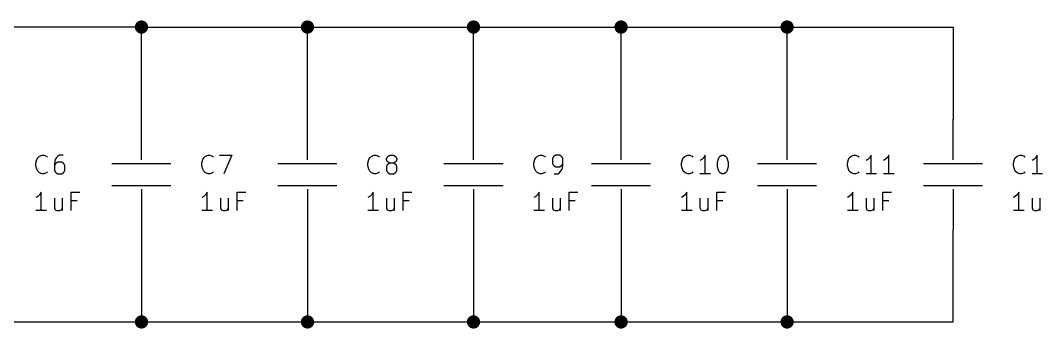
# Model space of a CAD drawing. Extents: x 0.4 to 11.3, y -7.9 to -0.4.
# Drawn here: x 3.222 to 5.992, y -5.568 to -4.732 of the extents above; entities that cross this region are included whole.
import ezdxf

# ---------------------------------------------------------------- set-up
doc = ezdxf.new("R2010")
doc.units = 0
doc.header["$MEASUREMENT"] = 0
for name, color, linetype in [('CYAN2', 4, 'CONTINUOUS'), ('GREEN3', 91, 'CONTINUOUS'), ('RED2', 1, 'CONTINUOUS')]:
    doc.layers.add(name, color=color, linetype=linetype)

msp = doc.modelspace()

# ---------------------------------------------------------------- linework, layer by layer
at = {"layer": 'CYAN2', "linetype": 'CONTINUOUS'}
for p, q in [((3.2639, -5.11923), (3.26628, -5.10971)), ((3.2639, -5.12637), (3.2639, -5.11923)), ((3.26628, -5.10971), (3.26866, -5.10495)), ((3.26866, -5.10495), (3.27343, -5.10019)), ((3.27343, -5.10019), (3.28057, -5.0978)), ((3.28057, -5.0978), (3.28533, -5.0978)), ((3.28533, -5.0978), (3.29247, -5.10019)), ((3.29247, -5.10019), (3.29485, -5.10257)), ((3.31628, -5.10971), (3.3139, -5.11923)), ((3.3139, -5.11923), (3.3139, -5.13828)), ((3.31628, -5.12161), (3.3139, -5.12637)), ((3.32104, -5.10257), (3.31628, -5.10971)), ((3.31866, -5.11923), (3.31628, -5.12161)), ((3.32343, -5.11685), (3.31866, -5.11923)), ((3.32343, -5.10019), (3.32104, -5.10257)), ((3.32819, -5.0978), (3.32343, -5.10019)), ((3.33295, -5.11685), (3.32343, -5.11685)), ((3.33771, -5.0978), (3.32819, -5.0978)), ((3.33771, -5.11923), (3.33295, -5.11685)), ((3.34009, -5.12161), (3.33771, -5.11923)), ((3.34247, -5.12637), (3.34009, -5.12161)), ((3.7139, -5.11923), (3.71628, -5.10971)), ((3.7139, -5.12637), (3.7139, -5.11923)), ((3.71628, -5.10971), (3.71866, -5.10495)), ((3.71866, -5.10495), (3.72343, -5.10019)), ((3.72343, -5.10019), (3.73057, -5.0978)), ((3.73057, -5.0978), (3.73533, -5.0978)), ((3.73533, -5.0978), (3.74247, -5.10019)), ((3.74247, -5.10019), (3.74485, -5.10257)), ((3.76152, -5.0978), (3.79485, -5.0978)), ((3.79485, -5.0978), (3.77343, -5.1478)), ((4.1639, -5.11923), (4.16628, -5.10971)), ((4.1639, -5.12637), (4.1639, -5.11923)), ((4.16628, -5.10971), (4.16866, -5.10495)), ((4.16866, -5.10495), (4.17343, -5.10019)), ((4.17343, -5.10019), (4.18057, -5.0978)), ((4.18057, -5.0978), (4.18533, -5.0978)), ((4.18533, -5.0978), (4.19247, -5.10019)), ((4.19247, -5.10019), (4.19485, -5.10257)), ((4.2139, -5.10733), (4.21628, -5.10257)), ((4.2139, -5.10971), (4.2139, -5.10733)), ((4.21628, -5.11447), (4.2139, -5.10971)), ((4.21628, -5.124), (4.2139, -5.12876)), ((4.21628, -5.10257), (4.21866, -5.10019)), ((4.21866, -5.11685), (4.21628, -5.11447)), ((4.21866, -5.12161), (4.21628, -5.124)), ((4.21866, -5.10019), (4.22343, -5.0978)), ((4.22343, -5.11923), (4.21866, -5.11685)), ((4.22343, -5.11923), (4.21866, -5.12161)), ((4.22343, -5.0978), (4.23295, -5.0978)), ((4.23295, -5.11923), (4.22343, -5.11923)), ((4.23295, -5.0978), (4.23771, -5.10019)), ((4.23771, -5.11685), (4.23295, -5.11923)), ((4.23771, -5.12161), (4.23295, -5.11923)), ((4.23771, -5.10019), (4.24009, -5.10257)), ((4.24009, -5.11447), (4.23771, -5.11685)), ((4.24009, -5.124), (4.23771, -5.12161)), ((4.24009, -5.10257), (4.24247, -5.10733)), ((4.24247, -5.10971), (4.24009, -5.11447)), ((4.24247, -5.12876), (4.24009, -5.124)), ((4.24247, -5.10733), (4.24247, -5.10971)), ((4.6139, -5.11923), (4.61628, -5.10971)), ((4.6139, -5.12637), (4.6139, -5.11923)), ((4.61628, -5.10971), (4.61866, -5.10495)), ((4.61866, -5.10495), (4.62343, -5.10019)), ((4.62343, -5.10019), (4.63057, -5.0978)), ((4.63057, -5.0978), (4.63533, -5.0978)), ((4.63533, -5.0978), (4.64247, -5.10019)), ((4.64247, -5.10019), (4.64485, -5.10257)), ((4.66628, -5.10257), (4.6639, -5.10733)), ((4.6639, -5.10733), (4.6639, -5.11923)), ((4.6639, -5.11923), (4.66628, -5.124)), ((4.66866, -5.10019), (4.66628, -5.10257)), ((4.66628, -5.124), (4.66866, -5.12637)), ((4.67343, -5.0978), (4.66866, -5.10019)), ((4.68295, -5.0978), (4.67343, -5.0978)), ((4.68771, -5.10019), (4.68295, -5.0978)), ((4.69009, -5.10257), (4.68771, -5.10019)), ((4.68771, -5.12637), (4.69009, -5.124)), ((4.69247, -5.10733), (4.69009, -5.10257)), ((4.69009, -5.124), (4.69247, -5.11923)), ((4.69247, -5.12637), (4.69247, -5.10733)), ((5.0139, -5.11923), (5.01628, -5.10971)), ((5.0139, -5.12637), (5.0139, -5.11923)), ((5.01628, -5.10971), (5.01866, -5.10495)), ((5.01866, -5.10495), (5.02343, -5.10019)), ((5.02343, -5.10019), (5.03057, -5.0978)), ((5.03057, -5.0978), (5.03533, -5.0978)), ((5.03533, -5.0978), (5.04247, -5.10019)), ((5.04247, -5.10019), (5.04485, -5.10257)), ((5.06866, -5.10971), (5.0639, -5.11209)), ((5.07343, -5.10495), (5.06866, -5.10971)), ((5.07819, -5.0978), (5.07343, -5.10495)), ((5.07819, -5.1478), (5.07819, -5.0978)), ((5.11152, -5.11685), (5.1139, -5.10733)), ((5.11152, -5.12876), (5.11152, -5.11685)), ((5.1139, -5.10733), (5.11628, -5.10257)), ((5.11628, -5.10257), (5.11866, -5.10019)), ((5.11866, -5.10019), (5.12342, -5.0978)), ((5.12342, -5.0978), (5.12819, -5.0978)), ((5.12819, -5.0978), (5.13294, -5.10019)), ((5.13294, -5.10019), (5.13533, -5.10257)), ((5.13533, -5.10257), (5.13771, -5.10733)), ((5.13771, -5.10733), (5.14009, -5.11685)), ((5.14009, -5.11685), (5.14009, -5.12876)), ((5.4639, -5.11923), (5.46628, -5.10971)), ((5.4639, -5.12637), (5.4639, -5.11923)), ((5.46628, -5.10971), (5.46866, -5.10495)), ((5.46866, -5.10495), (5.47343, -5.10019)), ((5.47343, -5.10019), (5.48057, -5.0978)), ((5.48057, -5.0978), (5.48533, -5.0978)), ((5.48533, -5.0978), (5.49247, -5.10019)), ((5.49247, -5.10019), (5.49485, -5.10257)), ((5.51866, -5.10971), (5.5139, -5.11209)), ((5.52343, -5.10495), (5.51866, -5.10971)), ((5.52819, -5.0978), (5.52343, -5.10495)), ((5.52819, -5.1478), (5.52819, -5.0978)), ((5.56628, -5.10971), (5.56152, -5.11209)), ((5.57104, -5.10495), (5.56628, -5.10971)), ((5.5758, -5.0978), (5.57104, -5.10495)), ((5.5758, -5.1478), (5.5758, -5.0978)), ((5.9139, -5.11923), (5.91628, -5.10971)), ((5.9139, -5.12637), (5.9139, -5.11923)), ((5.91628, -5.10971), (5.91866, -5.10495)), ((5.91866, -5.10495), (5.92343, -5.10019)), ((5.92343, -5.10019), (5.93057, -5.0978)), ((5.93057, -5.0978), (5.93533, -5.0978)), ((5.93533, -5.0978), (5.94247, -5.10019)), ((5.94247, -5.10019), (5.94485, -5.10257)), ((5.96866, -5.10971), (5.9639, -5.11209)), ((5.97343, -5.10495), (5.96866, -5.10971)), ((5.97819, -5.0978), (5.97343, -5.10495)), ((5.97819, -5.1478), (5.97819, -5.0978)), ((3.26628, -5.1359), (3.2639, -5.12637)), ((3.26866, -5.14066), (3.26628, -5.1359)), ((3.27343, -5.14543), (3.26866, -5.14066)), ((3.28057, -5.1478), (3.27343, -5.14543)), ((3.28533, -5.1478), (3.28057, -5.1478)), ((3.29247, -5.14543), (3.28533, -5.1478)), ((3.29485, -5.14304), (3.29247, -5.14543)), ((3.3139, -5.13828), (3.31628, -5.14304)), ((3.31628, -5.14304), (3.31866, -5.14543)), ((3.31866, -5.14543), (3.32343, -5.1478)), ((3.32343, -5.1478), (3.33295, -5.1478)), ((3.33295, -5.1478), (3.33771, -5.14543)), ((3.33771, -5.14543), (3.34009, -5.14304)), ((3.34009, -5.14304), (3.34247, -5.13828)), ((3.34247, -5.13828), (3.34247, -5.12637)), ((3.71628, -5.1359), (3.7139, -5.12637)), ((3.71866, -5.14066), (3.71628, -5.1359)), ((3.72343, -5.14543), (3.71866, -5.14066)), ((3.73057, -5.1478), (3.72343, -5.14543)), ((3.73533, -5.1478), (3.73057, -5.1478)), ((3.74247, -5.14543), (3.73533, -5.1478)), ((3.74485, -5.14304), (3.74247, -5.14543)), ((4.16628, -5.1359), (4.1639, -5.12637)), ((4.16866, -5.14066), (4.16628, -5.1359)), ((4.17343, -5.14543), (4.16866, -5.14066)), ((4.18057, -5.1478), (4.17343, -5.14543)), ((4.18533, -5.1478), (4.18057, -5.1478)), ((4.19247, -5.14543), (4.18533, -5.1478)), ((4.19485, -5.14304), (4.19247, -5.14543)), ((4.2139, -5.12876), (4.2139, -5.13828)), ((4.2139, -5.13828), (4.21628, -5.14304)), ((4.21628, -5.14304), (4.21866, -5.14543)), ((4.21866, -5.14543), (4.22343, -5.1478)), ((4.22343, -5.1478), (4.23295, -5.1478)), ((4.23295, -5.1478), (4.23771, -5.14543)), ((4.23771, -5.14543), (4.24009, -5.14304)), ((4.24009, -5.14304), (4.24247, -5.13828)), ((4.24247, -5.13828), (4.24247, -5.12876)), ((4.61628, -5.1359), (4.6139, -5.12637)), ((4.61866, -5.14066), (4.61628, -5.1359)), ((4.62343, -5.14543), (4.61866, -5.14066)), ((4.63057, -5.1478), (4.62343, -5.14543)), ((4.63533, -5.1478), (4.63057, -5.1478)), ((4.64247, -5.14543), (4.63533, -5.1478)), ((4.64485, -5.14304), (4.64247, -5.14543)), ((4.66866, -5.12637), (4.67343, -5.12876)), ((4.66866, -5.1478), (4.67819, -5.1478)), ((4.67343, -5.12876), (4.68295, -5.12876)), ((4.67819, -5.1478), (4.68295, -5.14543)), ((4.68295, -5.12876), (4.68771, -5.12637)), ((4.68295, -5.14543), (4.68533, -5.14304)), ((4.68533, -5.14304), (4.69009, -5.1359)), ((4.69009, -5.1359), (4.69247, -5.12637)), ((5.01628, -5.1359), (5.0139, -5.12637)), ((5.01866, -5.14066), (5.01628, -5.1359)), ((5.02343, -5.14543), (5.01866, -5.14066)), ((5.03057, -5.1478), (5.02343, -5.14543)), ((5.03533, -5.1478), (5.03057, -5.1478)), ((5.04247, -5.14543), (5.03533, -5.1478)), ((5.04485, -5.14304), (5.04247, -5.14543)), ((5.09247, -5.1478), (5.0639, -5.1478)), ((5.1139, -5.13828), (5.11152, -5.12876)), ((5.11628, -5.14304), (5.1139, -5.13828)), ((5.11866, -5.14543), (5.11628, -5.14304)), ((5.12342, -5.1478), (5.11866, -5.14543)), ((5.12819, -5.1478), (5.12342, -5.1478)), ((5.13294, -5.14543), (5.12819, -5.1478)), ((5.13533, -5.14304), (5.13294, -5.14543)), ((5.13771, -5.13828), (5.13533, -5.14304)), ((5.14009, -5.12876), (5.13771, -5.13828)), ((5.46628, -5.1359), (5.4639, -5.12637)), ((5.46866, -5.14066), (5.46628, -5.1359)), ((5.47343, -5.14543), (5.46866, -5.14066)), ((5.48057, -5.1478), (5.47343, -5.14543)), ((5.48533, -5.1478), (5.48057, -5.1478)), ((5.49247, -5.14543), (5.48533, -5.1478)), ((5.49485, -5.14304), (5.49247, -5.14543)), ((5.54247, -5.1478), (5.5139, -5.1478)), ((5.59009, -5.1478), (5.56152, -5.1478)), ((5.91628, -5.1359), (5.9139, -5.12637)), ((5.91866, -5.14066), (5.91628, -5.1359)), ((5.92343, -5.14543), (5.91866, -5.14066)), ((5.93057, -5.1478), (5.92343, -5.14543)), ((5.93533, -5.1478), (5.93057, -5.1478)), ((5.94247, -5.14543), (5.93533, -5.1478)), ((5.94485, -5.14304), (5.94247, -5.14543)), ((5.99247, -5.1478), (5.9639, -5.1478)), ((3.27343, -5.20495), (3.26866, -5.20971)), ((3.27819, -5.1978), (3.27343, -5.20495)), ((3.27819, -5.2478), (3.27819, -5.1978)), ((3.35913, -5.2478), (3.35913, -5.1978)), ((3.35913, -5.1978), (3.38294, -5.1978)), ((3.72343, -5.20495), (3.71866, -5.20971)), ((3.72819, -5.1978), (3.72343, -5.20495)), ((3.72819, -5.2478), (3.72819, -5.1978)), ((3.80913, -5.2478), (3.80913, -5.1978)), ((3.80913, -5.1978), (3.83294, -5.1978)), ((4.17343, -5.20495), (4.16866, -5.20971)), ((4.17819, -5.1978), (4.17343, -5.20495)), ((4.17819, -5.2478), (4.17819, -5.1978)), ((4.25913, -5.2478), (4.25913, -5.1978)), ((4.25913, -5.1978), (4.28294, -5.1978)), ((4.62343, -5.20495), (4.61866, -5.20971)), ((4.62819, -5.1978), (4.62343, -5.20495)), ((4.62819, -5.2478), (4.62819, -5.1978)), ((4.70913, -5.2478), (4.70913, -5.1978)), ((4.70913, -5.1978), (4.73294, -5.1978)), ((5.02343, -5.20495), (5.01866, -5.20971)), ((5.02819, -5.1978), (5.02343, -5.20495)), ((5.02819, -5.2478), (5.02819, -5.1978)), ((5.10913, -5.2478), (5.10913, -5.1978)), ((5.10913, -5.1978), (5.13294, -5.1978)), ((5.47343, -5.20495), (5.46866, -5.20971)), ((5.47819, -5.1978), (5.47343, -5.20495)), ((5.47819, -5.2478), (5.47819, -5.1978)), ((5.55913, -5.2478), (5.55913, -5.1978)), ((5.55913, -5.1978), (5.58294, -5.1978)), ((5.92343, -5.20495), (5.91866, -5.20971)), ((5.92819, -5.1978), (5.92343, -5.20495)), ((5.92819, -5.2478), (5.92819, -5.1978)), ((3.26866, -5.20971), (3.2639, -5.21209)), ((3.3139, -5.21447), (3.3139, -5.24066)), ((3.33533, -5.21447), (3.33533, -5.2478)), ((3.3758, -5.22161), (3.35913, -5.22161)), ((3.71866, -5.20971), (3.7139, -5.21209)), ((3.7639, -5.21447), (3.7639, -5.24066)), ((3.78533, -5.21447), (3.78533, -5.2478)), ((3.8258, -5.22161), (3.80913, -5.22161)), ((4.16866, -5.20971), (4.1639, -5.21209)), ((4.2139, -5.21447), (4.2139, -5.24066)), ((4.23533, -5.21447), (4.23533, -5.2478)), ((4.2758, -5.22161), (4.25913, -5.22161)), ((4.61866, -5.20971), (4.6139, -5.21209)), ((4.6639, -5.21447), (4.6639, -5.24066)), ((4.68533, -5.21447), (4.68533, -5.2478)), ((4.7258, -5.22161), (4.70913, -5.22161)), ((5.01866, -5.20971), (5.0139, -5.21209)), ((5.0639, -5.21447), (5.0639, -5.24066)), ((5.08533, -5.21447), (5.08533, -5.2478)), ((5.1258, -5.22161), (5.10913, -5.22161)), ((5.46866, -5.20971), (5.4639, -5.21209)), ((5.5139, -5.21447), (5.5139, -5.24066)), ((5.53533, -5.21447), (5.53533, -5.2478)), ((5.5758, -5.22161), (5.55913, -5.22161)), ((5.91866, -5.20971), (5.9139, -5.21209)), ((5.9639, -5.21447), (5.9639, -5.24066)), ((5.98533, -5.21447), (5.98533, -5.2478)), ((3.29247, -5.2478), (3.2639, -5.2478)), ((3.3139, -5.24066), (3.31628, -5.24543)), ((3.31628, -5.24543), (3.32104, -5.2478)), ((3.32104, -5.2478), (3.32819, -5.2478)), ((3.32819, -5.2478), (3.33294, -5.24543)), ((3.33294, -5.24543), (3.33533, -5.24304)), ((3.74247, -5.2478), (3.7139, -5.2478)), ((3.7639, -5.24066), (3.76628, -5.24543)), ((3.76628, -5.24543), (3.77104, -5.2478)), ((3.77104, -5.2478), (3.77819, -5.2478)), ((3.77819, -5.2478), (3.78294, -5.24543)), ((3.78294, -5.24543), (3.78533, -5.24304)), ((4.19247, -5.2478), (4.1639, -5.2478)), ((4.2139, -5.24066), (4.21628, -5.24543)), ((4.21628, -5.24543), (4.22104, -5.2478)), ((4.22104, -5.2478), (4.22819, -5.2478)), ((4.22819, -5.2478), (4.23294, -5.24543)), ((4.23294, -5.24543), (4.23533, -5.24304)), ((4.64247, -5.2478), (4.6139, -5.2478)), ((4.6639, -5.24066), (4.66628, -5.24543)), ((4.66628, -5.24543), (4.67104, -5.2478)), ((4.67104, -5.2478), (4.67819, -5.2478)), ((4.67819, -5.2478), (4.68294, -5.24543)), ((4.68294, -5.24543), (4.68533, -5.24304)), ((5.04247, -5.2478), (5.0139, -5.2478)), ((5.0639, -5.24066), (5.06628, -5.24543)), ((5.06628, -5.24543), (5.07104, -5.2478)), ((5.07104, -5.2478), (5.07819, -5.2478)), ((5.07819, -5.2478), (5.08294, -5.24543)), ((5.08294, -5.24543), (5.08533, -5.24304)), ((5.49247, -5.2478), (5.4639, -5.2478)), ((5.5139, -5.24066), (5.51628, -5.24543)), ((5.51628, -5.24543), (5.52104, -5.2478)), ((5.52104, -5.2478), (5.52819, -5.2478)), ((5.52819, -5.2478), (5.53294, -5.24543)), ((5.53294, -5.24543), (5.53533, -5.24304)), ((5.94247, -5.2478), (5.9139, -5.2478)), ((5.9639, -5.24066), (5.96628, -5.24543)), ((5.96628, -5.24543), (5.97104, -5.2478)), ((5.97104, -5.2478), (5.97819, -5.2478)), ((5.97819, -5.2478), (5.98294, -5.24543)), ((5.98294, -5.24543), (5.98533, -5.24304))]:
    msp.add_line(p, q, dxfattribs=at)
at = {"layer": 'GREEN3', "linetype": 'CONTINUOUS'}
for p, q in [((3.55, -4.75), (3.1, -4.75)), ((3.55, -5), (3.55, -4.75)), ((3.55, -4.75), (4, -4.75)), ((4, -4.75), (4.45, -4.75)), ((4, -5), (4, -4.75)), ((4.45, -5), (4.45, -4.75)), ((4.45, -4.75), (4.85, -4.75)), ((4.85, -5), (4.85, -4.75)), ((4.85, -4.75), (5.3, -4.75)), ((5.3, -5), (5.3, -4.75)), ((5.3, -4.75), (5.75, -4.75)), ((5.75, -4.75), (5.75, -5)), ((3.55, -5.3), (3.55, -5.55)), ((4, -5.3), (4, -5.55)), ((4.45, -5.3), (4.45, -5.55)), ((4.85, -5.3), (4.85, -5.55)), ((5.3, -5.3), (5.3, -5.55)), ((5.75, -5.55), (5.75, -5.3)), ((3.1, -5.55), (3.55, -5.55)), ((3.55, -5.55), (4, -5.55)), ((4, -5.55), (4.45, -5.55)), ((4.45, -5.55), (4.85, -5.55)), ((4.85, -5.55), (5.3, -5.55)), ((5.3, -5.55), (5.75, -5.55))]:
    msp.add_line(p, q, dxfattribs=at)
at = {"layer": 'GREEN3', "const_width": 0.018}
for points in [[(3.541, -4.75, 1), (3.559, -4.75, 1)], [(3.991, -4.75, 1), (4.009, -4.75, 1)], [(4.441, -4.75, 1), (4.459, -4.75, 1)], [(4.841, -4.75, 1), (4.859, -4.75, 1)], [(5.291, -4.75, 1), (5.309, -4.75, 1)], [(3.541, -5.55, 1), (3.559, -5.55, 1)], [(3.991, -5.55, 1), (4.009, -5.55, 1)], [(4.441, -5.55, 1), (4.459, -5.55, 1)], [(4.841, -5.55, 1), (4.859, -5.55, 1)], [(5.291, -5.55, 1), (5.309, -5.55, 1)]]:
    msp.add_lwpolyline(points, format="xyb", close=True, dxfattribs=at)
at = {"layer": 'RED2', "linetype": 'CONTINUOUS'}
for p, q in [((3.55, -5.11), (3.55, -5)), ((4, -5.11), (4, -5)), ((4.45, -5.11), (4.45, -5)), ((4.85, -5.11), (4.85, -5)), ((5.3, -5.11), (5.3, -5)), ((5.75, -5.11), (5.75, -5)), ((3.47, -5.12), (3.63, -5.12)), ((3.92, -5.12), (4.08, -5.12)), ((4.37, -5.12), (4.53, -5.12)), ((4.77, -5.12), (4.93, -5.12)), ((5.22, -5.12), (5.38, -5.12)), ((5.67, -5.12), (5.83, -5.12)), ((3.47, -5.18), (3.63, -5.18)), ((3.92, -5.18), (4.08, -5.18)), ((4.37, -5.18), (4.53, -5.18)), ((4.77, -5.18), (4.93, -5.18)), ((5.22, -5.18), (5.38, -5.18)), ((5.67, -5.18), (5.83, -5.18)), ((3.55, -5.19), (3.55, -5.3)), ((4, -5.19), (4, -5.3)), ((4.45, -5.19), (4.45, -5.3)), ((4.85, -5.19), (4.85, -5.3)), ((5.3, -5.19), (5.3, -5.3)), ((5.75, -5.19), (5.75, -5.3))]:
    msp.add_line(p, q, dxfattribs=at)

doc.saveas('drawing.dxf')
